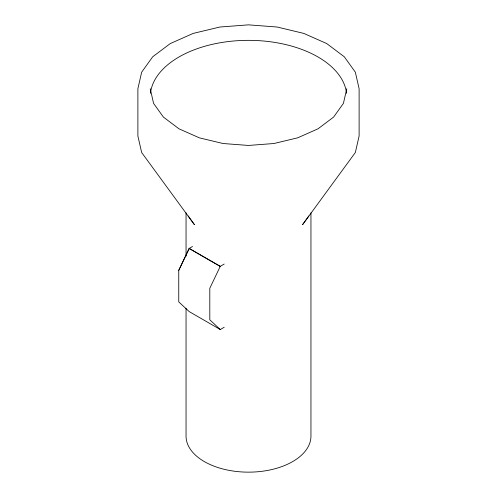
<?xml version="1.0" encoding="UTF-8"?>
<svg xmlns="http://www.w3.org/2000/svg" width="497" height="497" viewBox="0 0 497 497"><rect width="100%" height="100%" fill="white"/><g stroke="black" fill="none" stroke-linecap="round" stroke-linejoin="round"><path stroke-width="0.75" d="M346.769 88.715L343.421 103.395L333.605 117.081L317.987 128.829L297.635 137.843L273.934 143.515L248.5 145.447L223.066 143.515L199.365 137.843L179.013 128.829L163.395 117.081L153.579 103.395L150.231 88.715M224.19 327.274L220.27 329.536L189.22 311.613L178.752 301.884L178.752 270.349L189.22 248.401L192.488 246.518M178.752 270.349L189.22 248.401L220.27 266.33L224.19 264.062M308.823 215.965L302.586 224.656L355.343 152.517L359.114 135.985L359.114 88.715L355.343 72.183L344.297 56.782L326.715 43.556L303.804 33.405L277.127 27.024L248.5 24.85L219.873 27.024L193.196 33.405L170.285 43.556L152.703 56.782L141.657 72.183L137.886 88.715L137.886 135.985L141.657 152.517L194.414 224.656L188.177 215.965M220.177 266.516L209.802 288.272L209.802 319.813L220.27 329.536M189.22 248.537L220.27 266.46M310.954 212.834L310.954 436.093A62.454 36.057 0 0 1 248.5 472.15A62.454 36.057 0 0 1 186.046 436.093L186.046 308.183M186.046 212.834L186.046 256.247M150.442 93.38A98.269 56.733 0 0 1 248.5 40.344A98.269 56.733 0 0 1 346.558 93.38"/></g></svg>
